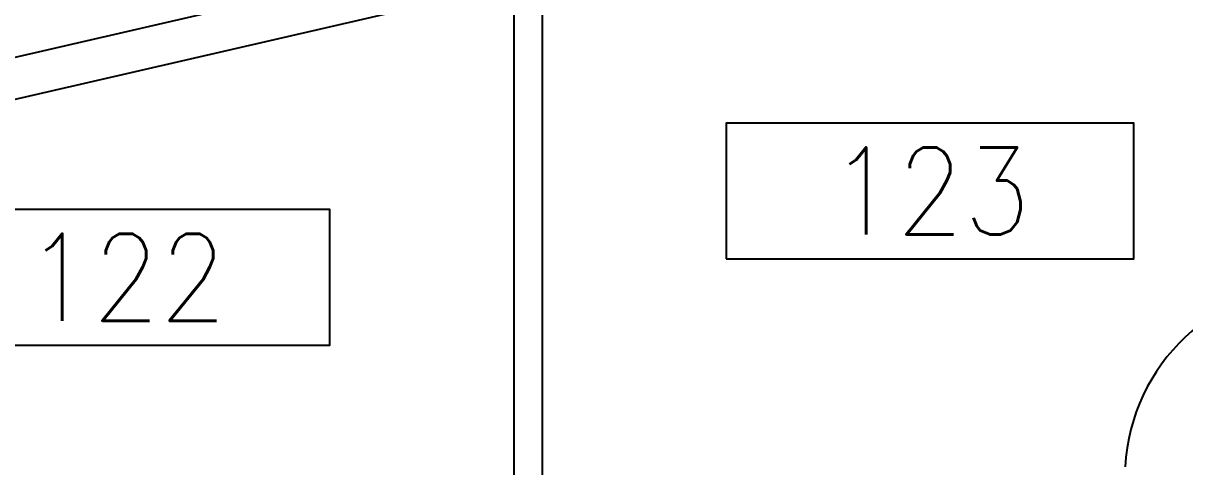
# Model space of a CAD drawing. Extents: x 324 to 2190, y 315 to 1855.
# Drawn here: x 671 to 876.1, y 1010.1 to 1088.4 of the extents above; entities that cross this region are included whole.
import ezdxf
from ezdxf.enums import TextEntityAlignment as Align

# ---------------------------------------------------------------- set-up
doc = ezdxf.new("R2010")
doc.units = 0
doc.header["$LTSCALE"] = 48
doc.header["$MEASUREMENT"] = 0
doc.layers.get('0').update_dxf_attribs({"color": 5, "linetype": 'CONTINUOUS'})
for name, color, linetype in [('first flr', 8, 'CONTINUOUS'), ('SP-RMBX', 7, 'CONTINUOUS'), ('SP-RMNO', 4, 'CONTINUOUS'), ('SP-ROOM', 4, 'CONTINUOUS')]:
    doc.layers.add(name, color=color, linetype=linetype)
doc.styles.add('ROMANS', font='ROMANS.shx', dxfattribs={"width": 0.9})

# ---------------------------------------------------------------- blocks, each defined once
blk = doc.blocks.new('FMGRM1')
at = {"layer": 'SP-RMBX', "color": 255}
blk.add_lwpolyline([(-0.375, -0.125), (0.375, -0.125), (0.375, 0.125), (-0.375, 0.125)], close=True, dxfattribs=at)
at = {"style": 'ROMANS', "width": 0.9}
for tag, p in [('DATA1', (0, -0.2836)), ('DATA2', (0, -0.443)), ('DATA3', (0, -0.6024)), ('DATA4', (0, -0.7618)), ('DATA5', (0, -0.9213))]:
    blk.add_attdef(tag, text='', height=0.1172, dxfattribs=at).set_placement(p, align=Align.CENTER)
at = {"layer": 'SP-RMNO', "style": 'ROMANS', "width": 0.9}
blk.add_attdef('RMNUMB', text='', height=0.16, dxfattribs=at).set_placement((0, 0), align=Align.MIDDLE)

msp = doc.modelspace()

# ---------------------------------------------------------------- linework, layer by layer
at = {"layer": 'first flr'}
for p, q in [((905.64, 1136.87), (548.79, 1054.55)), ((762.65, 1096.45), (762.65, 991.87)), ((757.65, 1095.29), (620.67, 1063.69)), ((757.65, 1095.29), (757.65, 991.87))]:
    msp.add_line(p, q, dxfattribs=at)
msp.add_arc((899.67, 1008.29), 34.08, 90.0587, 176.9151, dxfattribs=at)

# ---------------------------------------------------------------- block references
at = {"layer": 'SP-ROOM'}
ref = msp.add_blockref('FMGRM1', (831.14, 1058.82), dxfattribs=dict(at, xscale=96, yscale=96, zscale=96))
ref.add_attrib('RMNUMB', '123', dxfattribs={"layer": 'SP-RMNO', "height": 15.36, "style": 'ROMANS', "width": 0.9}).set_placement((831.14, 1058.82), align=Align.MIDDLE)
ref = msp.add_blockref('FMGRM1', (689.16, 1043.58), dxfattribs=dict(at, xscale=96, yscale=96, zscale=96))
ref.add_attrib('RMNUMB', '122', dxfattribs={"layer": 'SP-RMNO', "height": 15.36, "style": 'ROMANS', "width": 0.9}).set_placement((689.16, 1043.58), align=Align.MIDDLE)

doc.saveas('drawing.dxf')
